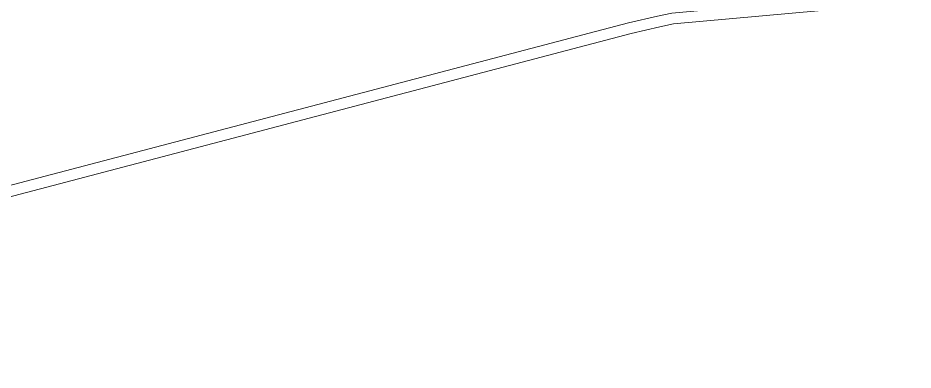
# Model space of a CAD drawing. Header units: inches. Extents: x 27644242 to 29005101, y -955243 to 216979.
# Drawn here: x 28720656 to 28739331, y -847023 to -839668 of the extents above; entities that cross this region are included whole.
import ezdxf

# ---------------------------------------------------------------- set-up
doc = ezdxf.new("R2010")
doc.units = ezdxf.units.IN
doc.header["$MEASUREMENT"] = 0
doc.layers.add('RVA Site Boundary', color=17, linetype='Continuous', lineweight=15)

msp = doc.modelspace()

# ---------------------------------------------------------------- linework, layer by layer
at = {"layer": 'RVA Site Boundary', "ltscale": 500}
msp.add_lwpolyline([(28742304.8, -839068.4), (28734332.8, -839794.1), (28734049.9, -839854.1), (28733451.4, -839996), (28714532.9, -844973.2), (28712893.1, -845438.8), (28712617.9, -845516.3), (28711492, -845778.2), (28711137.2, -845859.9), (28707523.8, -846875.4), (28707182.4, -847023.3), (28706827.5, -846201.3), (28701891.2, -834768.7), (28694440.8, -817673.8), (28690189.5, -808064), (28698006.8, -807961.4), (28714624.7, -807796.6), (28721195.2, -807855.8), (28728662, -807833.8), (28742984.3, -807839.1)], dxfattribs=at)
msp.add_lwpolyline([(28742304.8, -839068.4), (28734332.8, -839794.1), (28734049.9, -839854.1), (28733451.4, -839996), (28714532.9, -844973.2), (28712893.1, -845438.8), (28712617.9, -845516.3), (28711492, -845778.2), (28711137.2, -845859.9), (28707523.8, -846875.4), (28707182.4, -847023.3), (28706827.5, -846201.3), (28701891.2, -834768.7), (28694440.8, -817673.8), (28690189.5, -808064), (28698006.8, -807961.4), (28714624.7, -807796.6), (28721195.2, -807855.8), (28728662, -807833.8), (28742984.3, -807839.1)], dxfattribs=at)
at = {"layer": 'RVA Site Boundary', "color": 5, "ltscale": 500}
for points in [[(28742304.8, -839068.4), (28734332.8, -839794.1), (28734049.9, -839854.1), (28733451.4, -839996), (28714532.9, -844973.2), (28712893.1, -845438.8), (28712617.9, -845516.3), (28711492, -845778.2), (28711137.2, -845859.9), (28707523.8, -846875.4), (28707182.4, -847023.3), (28706827.5, -846201.3), (28701891.2, -834768.7), (28694440.8, -817673.8), (28690189.5, -808064), (28698006.8, -807961.4), (28714624.7, -807796.6), (28721195.2, -807855.8), (28728662, -807833.8), (28742984.3, -807839.1)], [(28742287.8, -838839), (28734298.4, -839566.2), (28733999.5, -839629.7), (28733395.6, -839772.8), (28714472.3, -844751.3), (28712830.5, -845217.5), (28712560.7, -845293.5), (28711440.1, -845554.2), (28711080.2, -845637), (28707446.6, -846658.2), (28707302.3, -846720.7), (28707038.7, -846110.1), (28702102.2, -834677.2), (28694651.4, -817581.3), (28690540.8, -808289.4), (28698009.5, -808191.4), (28714624.8, -808026.7), (28721194.5, -808085.8), (28728662.3, -808063.8), (28742984.1, -808069.1)]]:
    msp.add_lwpolyline(points, dxfattribs=at)

doc.saveas('drawing.dxf')
